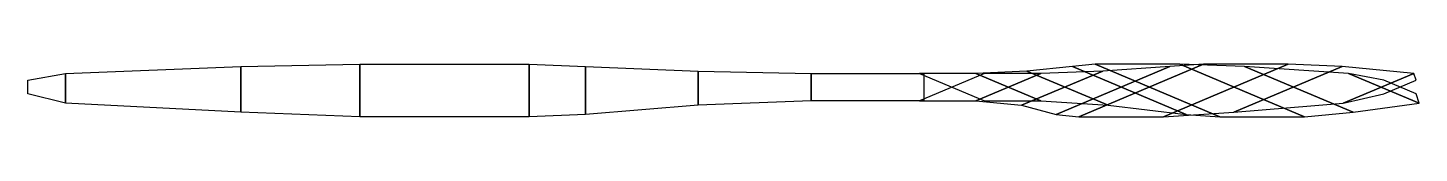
# Model space of a CAD drawing. Extents: x -1.46 to 0.76, y -3.67 to -3.58.
import ezdxf

# ---------------------------------------------------------------- set-up
doc = ezdxf.new("R2010")
doc.units = 0
doc.layers.add('BLADES', color=4, linetype='CONTINUOUS')

msp = doc.modelspace()

# ---------------------------------------------------------------- linework, layer by layer
at = {"layer": 'BLADES'}
for points in [[(-1.12, -3.66, 0.11), (-1.4, -3.6455, 0.07), (-1.4, -3.5982, -0.06), (-1.12, -3.5872, -0.09)], [(-1.12, -3.66, 0.11), (-1.4, -3.6455, 0.07), (-1.4, -3.5982, -0.06), (-1.12, -3.5872, -0.09)], [(-0.93, -3.6673, 0.13), (-1.12, -3.66, 0.11), (-1.12, -3.5872, -0.09), (-0.93, -3.5836, -0.1)], [(-0.93, -3.6673, 0.13), (-1.12, -3.66, 0.11), (-1.12, -3.5872, -0.09), (-0.93, -3.5836, -0.1)], [(-0.66, -3.6673, 0.13), (-0.93, -3.6673, 0.13), (-0.93, -3.5836, -0.1), (-0.66, -3.5836, -0.1)], [(-0.66, -3.6673, 0.13), (-0.93, -3.6673, 0.13), (-0.93, -3.5836, -0.1), (-0.66, -3.5836, -0.1)], [(-0.57, -3.6637, 0.12), (-0.66, -3.6673, 0.13), (-0.66, -3.5836, -0.1), (-0.57, -3.5872, -0.09)], [(-0.57, -3.6637, 0.12), (-0.66, -3.6673, 0.13), (-0.66, -3.5836, -0.1), (-0.57, -3.5872, -0.09)], [(-0.39, -3.6491, 0.08), (-0.57, -3.6637, 0.12), (-0.57, -3.5872, -0.09), (-0.39, -3.5945, -0.07)], [(-0.39, -3.6491, 0.08), (-0.57, -3.6637, 0.12), (-0.57, -3.5872, -0.09), (-0.39, -3.5945, -0.07)], [(-0.21, -3.6418, 0.06), (-0.39, -3.6491, 0.08), (-0.39, -3.5945, -0.07), (-0.21, -3.5982, -0.06)], [(-0.21, -3.6418, 0.06), (-0.39, -3.6491, 0.08), (-0.39, -3.5945, -0.07), (-0.21, -3.5982, -0.06)], [(0.053, -3.6418, -0.2119), (0.1257, -3.6491, -0.3777), (0.2556, -3.5945, -0.3027), (0.157, -3.5982, -0.1519)], [(0.053, -3.6418, -0.2119), (0.1257, -3.6491, -0.3777), (0.2556, -3.5945, -0.3027), (0.157, -3.5982, -0.1519)], [(0.157, -3.6418, 0.1519), (0.2643, -3.6491, 0.2977), (0.1344, -3.5945, 0.3727), (0.053, -3.5982, 0.2119)], [(0.157, -3.6418, 0.1519), (0.2643, -3.6491, 0.2977), (0.1344, -3.5945, 0.3727), (0.053, -3.5982, 0.2119)], [(0.1257, -3.6491, -0.3777), (0.1811, -3.6637, -0.5536), (0.3629, -3.5872, -0.4486), (0.2556, -3.5945, -0.3027)], [(0.1257, -3.6491, -0.3777), (0.1811, -3.6637, -0.5536), (0.3629, -3.5872, -0.4486), (0.2556, -3.5945, -0.3027)], [(0.2643, -3.6491, 0.2977), (0.3889, -3.6637, 0.4336), (0.2071, -3.5872, 0.5386), (0.1344, -3.5945, 0.3727)], [(0.2643, -3.6491, 0.2977), (0.3889, -3.6637, 0.4336), (0.2071, -3.5872, 0.5386), (0.1344, -3.5945, 0.3727)], [(0.1811, -3.6637, -0.5536), (0.2174, -3.6673, -0.6366), (0.4166, -3.5836, -0.5216), (0.3629, -3.5872, -0.4486)], [(0.1811, -3.6637, -0.5536), (0.2174, -3.6673, -0.6366), (0.4166, -3.5836, -0.5216), (0.3629, -3.5872, -0.4486)], [(0.3889, -3.6637, 0.4336), (0.4426, -3.6673, 0.5066), (0.2434, -3.5836, 0.6216), (0.2071, -3.5872, 0.5386)], [(0.3889, -3.6637, 0.4336), (0.4426, -3.6673, 0.5066), (0.2434, -3.5836, 0.6216), (0.2071, -3.5872, 0.5386)], [(0.2174, -3.6673, -0.6366), (0.3524, -3.6673, -0.8704), (0.5516, -3.5836, -0.7554), (0.4166, -3.5836, -0.5216)], [(0.2174, -3.6673, -0.6366), (0.3524, -3.6673, -0.8704), (0.5516, -3.5836, -0.7554), (0.4166, -3.5836, -0.5216)], [(0.4426, -3.6673, 0.5066), (0.5776, -3.6673, 0.7404), (0.3784, -3.5836, 0.8554), (0.2434, -3.5836, 0.6216)], [(0.4426, -3.6673, 0.5066), (0.5776, -3.6673, 0.7404), (0.3784, -3.5836, 0.8554), (0.2434, -3.5836, 0.6216)], [(0.3524, -3.6673, -0.8704), (0.4647, -3.66, -1.0249), (0.6379, -3.5872, -0.9249), (0.5516, -3.5836, -0.7554)], [(0.3524, -3.6673, -0.8704), (0.4647, -3.66, -1.0249), (0.6379, -3.5872, -0.9249), (0.5516, -3.5836, -0.7554)], [(0.5776, -3.6673, 0.7404), (0.6553, -3.66, 0.9149), (0.4821, -3.5872, 1.0149), (0.3784, -3.5836, 0.8554)], [(0.5776, -3.6673, 0.7404), (0.6553, -3.66, 0.9149), (0.4821, -3.5872, 1.0149), (0.3784, -3.5836, 0.8554)], [(0.4647, -3.66, -1.0249), (0.6394, -3.6455, -1.2474), (0.752, -3.5982, -1.1824), (0.6379, -3.5872, -0.9249)], [(0.4647, -3.66, -1.0249), (0.6394, -3.6455, -1.2474), (0.752, -3.5982, -1.1824), (0.6379, -3.5872, -0.9249)], [(0.6553, -3.66, 0.9149), (0.7606, -3.6455, 1.1774), (0.648, -3.5982, 1.2424), (0.4821, -3.5872, 1.0149)], [(0.6553, -3.66, 0.9149), (0.7606, -3.6455, 1.1774), (0.648, -3.5982, 1.2424), (0.4821, -3.5872, 1.0149)], [(-1.4, -3.6455, 0.07), (-1.46, -3.6309, 0.03), (-1.46, -3.6091, -0.03), (-1.4, -3.5982, -0.06)], [(-1.4, -3.6455, 0.07), (-1.46, -3.6309, 0.03), (-1.46, -3.6091, -0.03), (-1.4, -3.5982, -0.06)], [(-0.03, -3.6418, 0.06), (-0.21, -3.6418, 0.06), (-0.21, -3.5982, -0.06), (-0.03, -3.5982, -0.06)], [(-0.03, -3.6418, 0.06), (-0.21, -3.6418, 0.06), (-0.21, -3.5982, -0.06), (-0.03, -3.5982, -0.06)], [(-0.037, -3.6418, -0.056), (0.053, -3.6418, -0.2119), (0.157, -3.5982, -0.1519), (0.067, -3.5982, 0.004)], [(-0.037, -3.6418, -0.056), (0.053, -3.6418, -0.2119), (0.157, -3.5982, -0.1519), (0.067, -3.5982, 0.004)], [(0.067, -3.6418, -0.004), (0.157, -3.6418, 0.1519), (0.053, -3.5982, 0.2119), (-0.037, -3.5982, 0.056)], [(0.067, -3.6418, -0.004), (0.157, -3.6418, 0.1519), (0.053, -3.5982, 0.2119), (-0.037, -3.5982, 0.056)], [(0.6394, -3.6455, -1.2474), (0.704, -3.6309, -1.2794), (0.756, -3.6091, -1.2494), (0.752, -3.5982, -1.1824)], [(0.6394, -3.6455, -1.2474), (0.704, -3.6309, -1.2794), (0.756, -3.6091, -1.2494), (0.752, -3.5982, -1.1824)], [(0.7606, -3.6455, 1.1774), (0.756, -3.6309, 1.2494), (0.704, -3.6091, 1.2794), (0.648, -3.5982, 1.2424)], [(0.7606, -3.6455, 1.1774), (0.756, -3.6309, 1.2494), (0.704, -3.6091, 1.2794), (0.648, -3.5982, 1.2424)]]:
    msp.add_3dface(points, dxfattribs=at)

doc.saveas('drawing.dxf')
